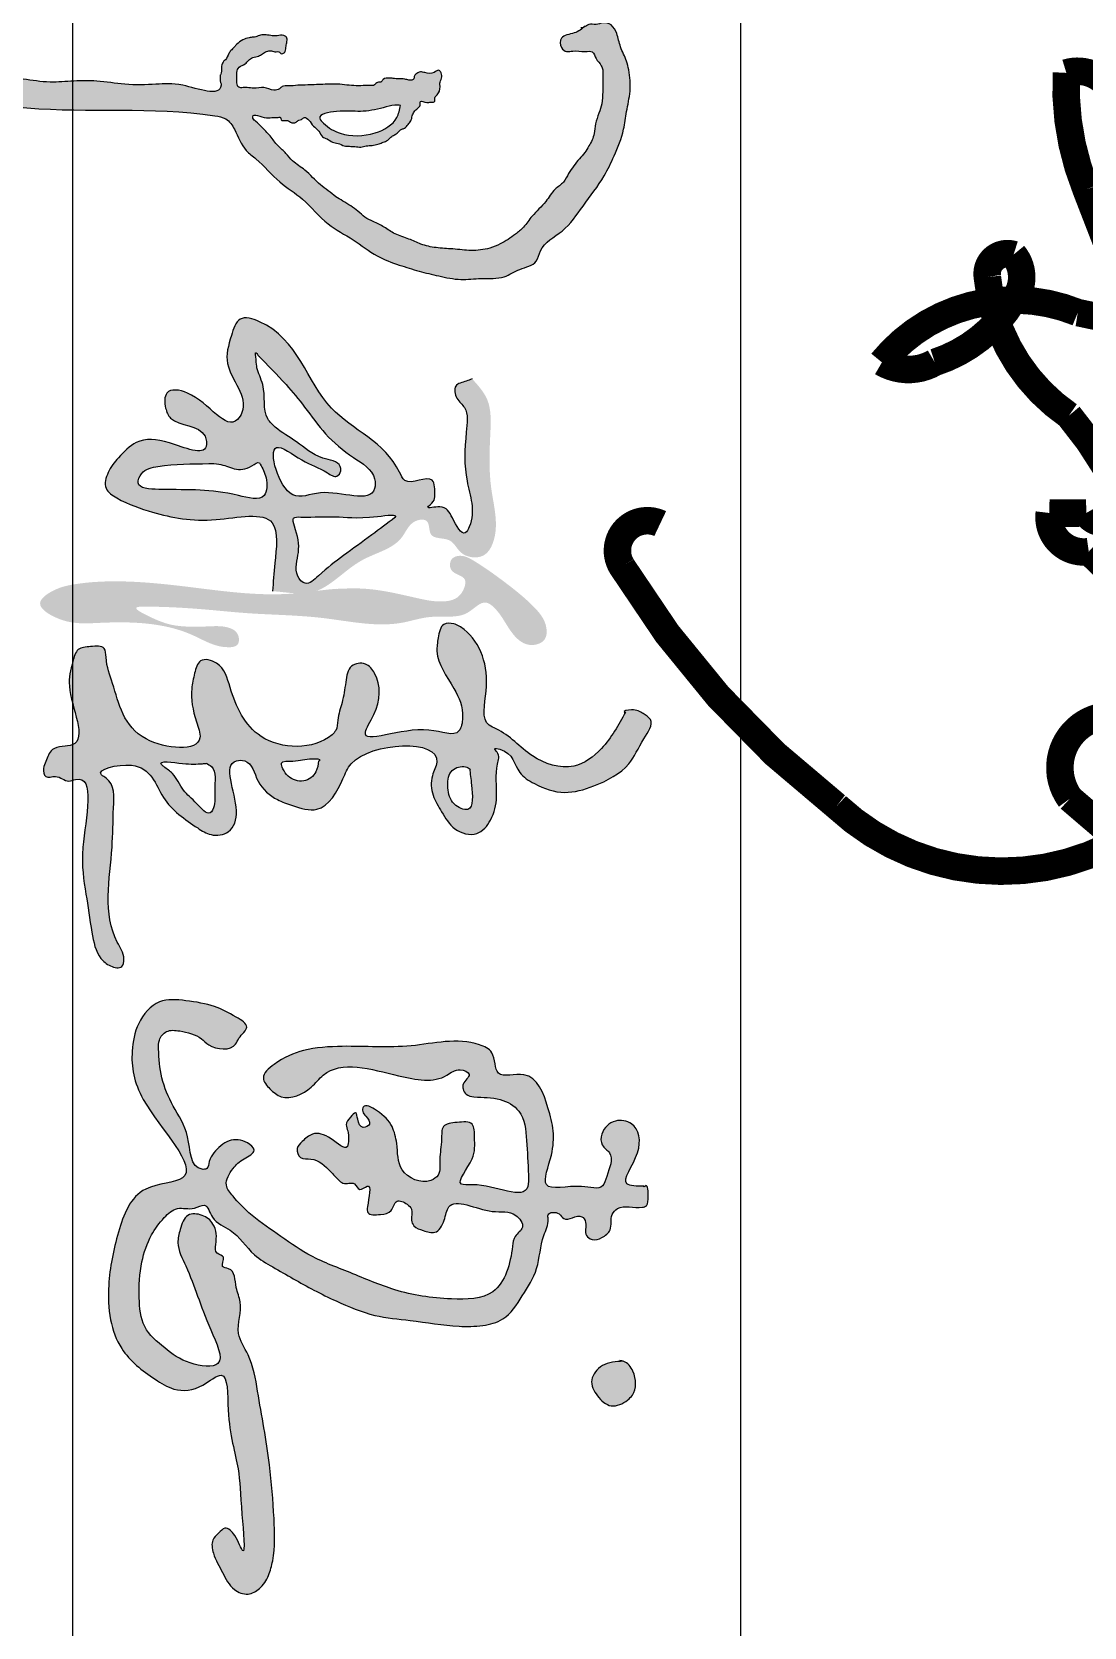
# Model space of a CAD drawing. Extents: x 0 to 2037025, y -2738621 to 0.
# Drawn here: x 963241 to 963793, y -1407620 to -1406785 of the extents above; entities that cross this region are included whole.
import ezdxf

# ---------------------------------------------------------------- set-up
doc = ezdxf.new("R2010")
doc.units = 0
doc.header["$LTSCALE"] = 10
doc.header["$MEASUREMENT"] = 0
doc.layers.add('图框', color=142, linetype='Continuous')

# ---------------------------------------------------------------- blocks, each defined once
blk = doc.blocks.new('图框A0')
at = {"layer": '图框'}
for p, q in [((110900, 9900), (117900, 9900)), ((110900, 9200), (117900, 9200))]:
    blk.add_line(p, q, dxfattribs=at)
blk = doc.blocks.new('zxa')
h = blk.add_hatch(color=3)
edge = h.paths.add_edge_path()
edge.add_spline(control_points=[(42477, 26375), (42475, 26375), (42472, 26375), (42464, 26376), (42430, 26344), (42406, 26528), (42458, 26609), (42579, 26809), (42877, 26592), (43241, 26446), (43481, 25996), (43616, 25527), (43492, 25163), (43277, 24830), (43002, 24820), (42947, 24531), (43046, 24638), (43273, 24552), (43594, 24612), (43945, 24536), (44207, 24315), (44111, 23970), (43853, 23825), (43615, 23676), (43363, 23656), (42810, 23959), (42876, 22633), (43473, 22408), (43896, 22171), (43770, 21764), (43666, 21472), (43459, 21225), (43116, 21161), (43131, 20711), (43712, 21031), (44147, 20892), (44192, 20595), (43988, 20287), (43703, 19867), (43059, 19730), (43267, 18929), (43430, 19256), (43854, 19223), (44567, 19226), (45372, 19059), (45838, 19399), (46047, 19360), (46001, 19172), (45854, 18993), (45471, 18917), (44939, 18843), (44360, 18736), (43261, 19007), (43441, 18571), (43313, 18455), (43392, 18269), (43234, 18242), (43119, 18300), (42908, 18364), (42982, 18956), (42196, 18539), (41812, 18649), (41545, 18716), (41540, 18911), (41513, 19125), (41787, 19124), (42197, 19286), (42920, 19408), (43020, 20553), (42496, 20352), (42200, 20297), (41926, 20362), (41678, 20422), (41767, 20771), (42252, 20887), (42962, 21209), (42987, 22061), (42694, 22361), (42523, 22360), (42305, 22436), (42058, 22475), (41784, 22508), (41745, 22765), (42019, 22979), (42378, 22956), (42987, 22558), (42547, 23490), (42837, 24058), (42431, 24141), (42077, 23986), (41724, 23716), (41415, 23768), (41202, 23805), (41208, 24003), (41430, 24344), (41961, 24531), (42592, 24351), (42750, 24752), (43095, 25026), (43304, 25636), (42942, 26117), (42631, 26287), (42453, 26383)], knot_values=[0, 0, 0, 0, 4.159682, 11.092617, 21.072268, 126.138192, 297.028101, 427.333409, 710.722415, 1120.053689, 1698.42668, 2115.284017, 2555.962797, 2813.900149, 3240.039524, 3311.387281, 3366.977343, 3535.15512, 3994.252747, 4328.164294, 4597.771151, 4908.171047, 5211.955438, 5471.891321, 5742.81975, 5940.373219, 7137.244645, 7374.882502, 7936.049346, 8283.371736, 8507.543554, 8882.996777, 9220.820213, 9335.28628, 10032.933332, 10346.152398, 10589.087566, 10798.531085, 11439.927996, 12072.93123, 12510.628985, 12585.68246, 13014.990702, 13567.252955, 14891.663175, 15148.814642, 15257.520217, 15413.957195, 15584.668756, 15969.910734, 16507.440923, 17164.75666, 18118.003963, 18213.94545, 18411.398065, 18546.676074, 18665.393244, 18764.169978, 18955.291296, 19240.739636, 20059.591136, 20410.058912, 20591.211142, 20769.427723, 20960.913458, 21087.274896, 21461.918503, 22369.877739, 23121.304713, 23349.777831, 23817.068338, 24035.777267, 24227.89383, 24453.226668, 24841.508802, 25649.540784, 26641.501357, 26720.01011, 26868.825647, 27120.831167, 27411.631092, 27648.000337, 27842.703908, 28024.256074, 28602.253475, 28873.759684, 29761.528215, 30181.12147, 30373.546966, 30796.595901, 31370.597206, 31559.543589, 31762.68772, 31898.899833, 32063.958847, 32977.936194, 33457.61148, 33565.134981, 34196.299707, 34791.297589, 35249.902279, 35857.251129, 35857.251129, 35857.251129, 35857.251129], degree=3, periodic=0)
edge = h.paths.add_edge_path(flags=16)
edge.add_spline(control_points=[(43255, 24218), (43249, 24213), (43224, 24189), (43194, 24090), (43268, 23903), (43518, 23896), (43739, 23943), (43889, 24276), (43483, 24236), (43310, 24215), (43239, 24206)], knot_values=[0, 0, 0, 0, 22.378292, 102.460655, 294.147333, 523.864797, 765.623684, 969.796684, 1310.065919, 1545.176802, 1545.176802, 1545.176802, 1545.176802], degree=3, periodic=0)
edge = h.paths.add_edge_path(flags=16)
edge.add_spline(control_points=[(43142, 22094), (43135, 22103), (43102, 22141), (43100, 21975), (43115, 21880), (43143, 21743), (43123, 21550), (43264, 21607), (43378, 21680), (43455, 21893), (43308, 22076), (43183, 22091), (43129, 22097)], knot_values=[0, 0, 0, 0, 27.591125, 127.043142, 269.200329, 409.209264, 568.428982, 646.528434, 774.407701, 1001.163229, 1215.268103, 1373.248206, 1373.248206, 1373.248206, 1373.248206], degree=3, periodic=0)
edge = h.paths.add_edge_path(flags=16)
edge.add_spline(control_points=[(43168, 20529), (43169, 20511), (43176, 20399), (43184, 20259), (43118, 19821), (43240, 19967), (43320, 20096), (43561, 20197), (43690, 20375), (43932, 20571), (43712, 20666), (43517, 20626), (43245, 20682), (43178, 20553), (43164, 20525)], knot_values=[0, 0, 0, 0, 51.867664, 331.353462, 628.389971, 674.820601, 829.502554, 1108.086766, 1374.10569, 1600.000047, 1714.329266, 1935.389292, 2262.997984, 2352.984199, 2352.984199, 2352.984199, 2352.984199], degree=3, periodic=0)
h = blk.add_hatch(color=3)
edge = h.paths.add_edge_path()
edge.add_spline(control_points=[(49069, 26635), (49073, 26636), (49090, 26643), (49043, 26680), (49146, 26708), (49213, 26695), (49345, 26709), (49396, 26519), (49308, 26330), (49492, 26159), (49678, 26212), (49797, 26064), (49836, 25932), (49747, 25792), (49605, 25859), (49426, 25748), (49597, 25539), (49425, 25462), (49429, 25285), (49598, 25321), (49827, 25191), (50226, 25188), (50598, 24945), (50942, 24733), (51032, 24377), (51034, 23941), (50945, 23442), (50898, 22853), (50711, 22411), (50480, 21937), (50258, 21561), (50018, 21136), (49678, 20940), (49581, 20610), (49285, 20536), (49418, 20328), (49340, 20122), (49529, 19913), (49770, 19734), (50162, 19602), (50594, 19581), (51057, 19618), (51343, 19956), (51563, 20249), (51640, 20856), (50838, 20464), (50391, 20354), (49910, 20104), (49669, 20164), (49441, 20236), (49462, 20481), (49575, 20627), (49740, 20678), (49869, 20662), (50024, 20645), (50044, 20819), (50209, 20709), (50219, 20938), (50478, 20920), (50750, 21059), (51106, 20904), (51479, 21173), (52107, 21270), (52865, 21415), (53656, 21478), (54180, 21492), (54515, 21407), (54692, 21296), (54798, 21107), (54707, 20874), (54459, 20756), (54247, 20628), (54018, 20591), (53923, 20696), (53809, 20804), (53960, 20956), (54358, 21091), (53490, 21005), (52975, 20997), (52424, 20805), (51564, 20842), (51916, 20440), (51952, 20103), (51710, 19713), (51424, 19344), (50922, 19165), (50359, 19148), (49739, 19276), (49032, 19527), (49018, 20657), (47993, 19579), (47289, 19459), (46782, 19551), (46444, 19839), (46476, 20260), (46542, 20637), (46671, 20885), (46843, 21170), (46972, 20986), (47185, 20917), (47164, 20606), (46961, 20423), (46906, 20208), (46881, 19973), (47018, 19859), (47250, 19866), (47565, 19888), (47983, 20063), (48330, 20319), (48846, 20298), (48835, 20561), (48706, 20563), (48568, 20655), (48406, 20833), (48419, 21064), (48587, 21256), (48694, 21028), (48819, 20893), (49042, 20761), (49254, 20935), (49489, 21153), (49738, 21528), (50065, 21972), (50275, 22548), (50562, 23200), (50661, 23857), (50648, 24645), (50095, 24793), (49758, 24823), (49651, 25002), (49392, 24818), (49490, 24451), (49177, 23917), (49555, 23864), (49756, 23751), (49691, 23564), (49652, 23433), (49525, 23376), (49404, 23423), (49309, 23326), (49236, 23168), (49444, 23128), (49468, 22965), (49484, 22771), (49292, 22782), (48971, 22863), (49166, 22660), (48984, 22603), (49063, 22455), (48962, 22355), (48830, 22232), (48666, 22064), (48707, 21833), (48541, 21775), (48433, 21881), (48299, 22034), (48371, 22255), (48604, 22507), (48405, 22519), (48312, 22513), (48199, 22466), (48120, 22526), (48010, 22628), (48160, 22642), (48283, 22692), (48206, 22850), (48098, 22768), (48040, 22705), (47902, 22723), (48052, 22980), (48202, 23128), (48517, 23213), (48889, 23184), (49067, 23578), (48905, 23811), (48666, 23775), (48466, 23827), (48199, 23805), (48183, 24036), (48155, 24280), (48449, 24271), (48687, 24305), (49078, 23963), (49009, 24497), (49324, 25040), (48791, 25024), (48469, 25008), (48018, 24971), (47826, 24613), (47836, 24361), (47808, 24156), (47720, 24114), (47614, 24105), (47510, 24270), (47407, 24037), (47646, 23770), (47518, 23094), (47281, 22319), (47752, 21969), (47895, 21635), (47726, 21421), (47540, 21267), (47300, 21546), (47145, 21901), (47099, 22575), (47169, 23385), (46972, 24098), (47195, 24579), (47607, 24538), (47400, 25110), (48049, 25338), (48503, 25434), (49194, 25144), (49019, 25703), (49144, 26064), (48870, 26137), (48636, 26244), (48508, 26035), (48297, 26042), (48123, 26219), (48187, 26565), (48620, 26637), (49073, 26249), (49072, 26544), (49072, 26647)], knot_values=[0, 0, 0, 0, 12.489313, 44.615709, 95.62336, 209.447549, 333.872012, 394.769471, 743.749048, 855.840257, 1070.554928, 1227.906781, 1368.484669, 1464.46761, 1647.718279, 1743.723215, 1996.993567, 2087.886795, 2241.822338, 2302.077155, 2540.774512, 3013.504976, 3444.687792, 3865.043515, 4160.231072, 4491.573963, 5178.739953, 5675.506876, 6253.476198, 6599.098779, 7260.93976, 7567.181329, 8048.720287, 8355.395634, 8556.612325, 8701.655593, 8937.072299, 9161.177495, 9461.517914, 9860.062151, 10364.291566, 10772.444946, 11182.070176, 11595.55679, 11983.586487, 12465.417235, 13422.635599, 13764.752904, 13952.038574, 14177.019085, 14374.187915, 14568.927194, 14709.798871, 14862.675566, 14985.094435, 15090.970402, 15218.89136, 15307.487152, 15589.940266, 15801.491146, 16241.367271, 16568.957286, 17095.332834, 18133.250882, 18886.932044, 19479.123836, 19690.674527, 19914.830473, 20091.227781, 20292.370518, 20580.116299, 20883.080383, 21063.922193, 21192.278211, 21300.904384, 21470.699862, 21707.57335, 22209.918994, 22851.503249, 23684.710251, 24179.010242, 24468.943885, 24874.21884, 25172.227136, 25805.354382, 26236.076551, 26720.848905, 27473.105453, 28187.378383, 28721.505786, 29946.542598, 30639.894914, 31034.149194, 31453.795843, 31819.301451, 32230.595599, 32567.653615, 32769.254709, 32960.556931, 33055.2145, 33432.095328, 33562.735705, 33885.440028, 34069.459472, 34226.00878, 34345.900888, 34753.096601, 35178.238968, 35655.368397, 36149.217571, 36214.197892, 36321.81864, 36457.56674, 36726.02129, 36984.801239, 37121.46043, 37303.916271, 37512.314453, 37759.884782, 37941.215473, 38259.786732, 38752.458188, 39269.951128, 39911.966354, 40581.024817, 41381.736337, 41969.44314, 42661.227041, 42803.970956, 42967.649633, 43156.964771, 43492.355086, 44102.269618, 44299.940454, 44512.576202, 44676.080193, 44822.012304, 44909.727495, 45061.147543, 45153.291955, 45299.780436, 45452.921761, 45610.27155, 45788.535097, 45871.744726, 46157.269025, 46271.045114, 46377.513436, 46538.650862, 46616.476581, 46774.291163, 47105.356977, 47246.941438, 47379.973825, 47499.443559, 47677.969483, 47946.566754, 48196.945938, 48297.13448, 48417.18723, 48506.075159, 48627.654996, 48721.517986, 48812.663615, 48951.973065, 49049.543017, 49171.197158, 49251.134035, 49313.446879, 49505.109035, 49816.057331, 50059.5421, 50435.065273, 50863.480309, 50988.854752, 51207.699826, 51493.100936, 51670.477158, 51871.388862, 52081.798875, 52268.768388, 52571.639872, 52953.687196, 53112.678266, 53881.873783, 54040.965705, 54526.592219, 54950.472584, 55254.357489, 55624.407324, 55738.072551, 55824.148675, 55891.04236, 56048.782353, 56190.860799, 56389.507737, 57066.425683, 58119.36189, 58355.791243, 58794.506982, 58986.924285, 59163.28402, 59407.438301, 59859.816524, 60406.125424, 61367.144835, 62322.527414, 62527.284042, 62826.215801, 63181.289145, 63751.970698, 64415.410277, 64832.610052, 65322.298089, 65615.230939, 65759.495582, 66089.842244, 66239.194931, 66391.661048, 66652.646983, 66881.298369, 67294.4416, 67753.055779, 67998.293897, 67998.293897, 67998.293897, 67998.293897], degree=3, periodic=0)
h = blk.add_hatch(color=3)
edge = h.paths.add_edge_path()
edge.add_spline(control_points=[(51508, 26305), (51511, 26324), (51522, 26405), (51691, 26537), (51935, 26543), (52094, 26384), (52188, 26178), (52010, 25978), (51770, 25865), (51530, 26065), (51521, 26251), (51516, 26353)], knot_values=[0, 0, 0, 0, 56.365459, 244.091839, 576.002338, 672.470868, 914.891067, 1155.236721, 1389.597657, 1637.311422, 1935.069211, 1935.069211, 1935.069211, 1935.069211], degree=3, periodic=0)
h = blk.add_hatch(color=3)
edge = h.paths.add_edge_path()
edge.add_spline(control_points=[(32896, 25762), (32894, 25777), (32888, 25817), (32828, 25874), (32863, 25975), (32808, 26072), (32845, 26204), (32990, 26276), (33171, 26306), (33328, 26398), (33538, 26445), (33778, 26465), (34051, 26397), (34361, 26361), (34660, 26240), (35028, 26066), (35363, 25798), (35748, 25543), (35908, 25201), (36207, 25150), (36249, 24899), (36410, 24677), (36384, 24379), (36424, 24075), (36362, 23785), (36295, 23498), (36206, 23210), (36088, 22885), (35840, 22586), (35643, 22188), (35288, 21916), (35051, 21523), (34780, 21305), (34584, 21032), (34353, 20960), (34151, 20821), (33981, 19803), (34184, 18059), (33690, 16254), (34075, 15381), (34033, 15324), (34070, 15257), (34059, 15166), (34096, 15062), (34071, 14953), (34123, 14850), (34042, 14762), (33935, 14684), (33801, 14691), (33646, 14737), (33665, 14911), (33729, 15060), (33613, 15250), (33618, 15662), (33547, 16064), (33551, 16423), (33553, 16602), (33529, 16824), (33541, 17099), (33528, 17385), (33567, 17675), (33611, 17993), (33668, 18331), (33634, 18674), (33628, 19025), (33697, 19399), (33686, 19820), (33650, 20202), (33874, 20728), (33669, 20736), (33633, 20715), (33592, 20726), (33558, 20719), (33522, 20745), (33475, 20735), (33413, 20745), (33365, 20758), (33328, 20817), (33265, 20831), (33205, 20874), (33168, 20918), (33109, 20965), (33063, 21034), (33035, 21105), (33026, 21167), (33025, 21223), (32990, 21287), (32990, 21368), (33006, 21444), (33008, 21527), (32987, 21596), (33024, 21658), (33090, 21657), (33152, 21639), (33219, 21644), (33255, 21606), (33258, 21565), (33219, 21546), (33236, 21493), (33210, 21439), (33219, 21370), (33256, 21315), (33297, 21256), (33300, 21179), (33345, 21117), (33410, 21070), (33429, 20980), (33521, 20947), (33595, 20957), (33663, 20951), (33739, 20971), (33727, 21043), (33728, 21110), (33746, 21208), (33708, 21337), (33775, 21449), (33760, 21547), (33697, 21594), (33712, 21695), (33693, 21809), (33694, 21982), (33681, 22142), (33684, 22292), (33680, 22404), (33707, 22565), (33701, 22711), (33701, 22827), (33702, 22883), (33645, 22913), (33663, 22974), (33591, 23001), (33597, 23084), (33600, 23150), (33610, 23220), (33602, 23291), (33630, 23357), (33626, 23436), (33570, 23429), (33534, 23463), (33502, 23516), (33527, 23605), (33542, 23694), (33467, 23778), (33535, 23818), (33599, 23821), (33660, 23783), (33741, 23805), (33817, 23773), (33866, 23713), (33941, 23729), (33927, 23658), (33949, 23605), (33891, 23505), (33980, 23524), (34023, 23480), (34060, 23429), (34127, 23404), (34195, 23393), (34243, 23343), (34299, 23312), (34306, 23247), (34355, 23209), (34390, 23157), (34421, 23099), (34478, 23056), (34496, 22986), (34522, 22920), (34539, 22846), (34537, 22764), (34567, 22686), (34550, 22606), (34549, 22529), (34549, 22446), (34500, 22377), (34500, 22284), (34443, 22225), (34423, 22136), (34325, 22111), (34272, 22015), (34192, 21977), (34128, 21903), (34176, 21863), (34182, 21818), (34225, 21781), (34225, 21716), (34179, 21669), (34192, 21622), (34185, 21570), (34134, 21571), (34152, 21515), (34142, 21453), (34172, 21352), (34074, 21167), (34172, 21182), (34210, 21238), (34292, 21315), (34402, 21424), (34542, 21520), (34642, 21643), (34778, 21745), (34886, 21939), (35060, 22074), (35166, 22234), (35252, 22331), (35315, 22441), (35380, 22546), (35453, 22652), (35547, 22741), (35604, 22874), (35675, 23017), (35785, 23169), (35835, 23354), (35926, 23535), (35970, 23744), (35981, 23981), (36014, 24230), (35990, 24459), (35901, 24665), (35801, 24823), (35674, 24976), (35495, 25088), (35348, 25271), (35153, 25376), (35060, 25526), (34929, 25584), (34823, 25662), (34726, 25738), (34640, 25817), (34523, 25889), (34390, 25956), (34227, 25960), (34092, 26013), (33946, 26063), (33808, 26067), (33680, 26067), (33578, 26064), (33491, 26073), (33401, 26044), (33340, 25966), (33208, 25939), (33236, 25790), (33204, 25680), (33238, 25560), (33170, 25466), (32990, 25468), (32986, 25679), (32910, 25775), (32873, 25821)], knot_values=[0, 0, 0, 0, 43.588745, 119.737707, 222.027016, 321.265865, 439.486333, 583.078757, 777.422555, 993.230554, 1117.348826, 1418.932282, 1705.977325, 1956.399921, 2352.468867, 2662.079207, 3176.428662, 3633.456151, 4042.378747, 4198.906135, 4454.57336, 4694.151021, 5017.641786, 5302.65944, 5615.437275, 5896.117053, 6187.455751, 6521.651123, 6923.346746, 7340.244094, 7836.760267, 8232.757221, 8697.95254, 8875.273551, 9216.249783, 9404.224223, 9564.891395, 12189.795861, 14783.155111, 14830.773758, 14891.891792, 14964.088474, 15034.701985, 15161.800491, 15285.081179, 15356.568902, 15479.725346, 15587.490561, 15754.074514, 15867.959921, 16011.46405, 16189.462278, 16344.45347, 16625.737465, 17409.886847, 17569.354333, 17699.827774, 17946.704051, 18236.644978, 18526.585808, 18803.553393, 19111.086158, 19490.513204, 19824.260654, 20143.195625, 20537.027676, 20971.939017, 21349.141218, 21881.960701, 21901.983952, 21943.791925, 21999.857458, 22023.885515, 22041.792792, 22126.271043, 22154.588153, 22233.462862, 22259.095395, 22359.437792, 22408.310978, 22481.912574, 22530.121888, 22633.42694, 22727.121292, 22755.420966, 22819.954045, 22892.10852, 22968.254295, 23057.117057, 23125.153229, 23217.289223, 23260.587389, 23321.188653, 23390.318817, 23463.396236, 23505.95117, 23533.96607, 23570.873822, 23610.895094, 23676.046395, 23744.552391, 23809.094825, 23873.637356, 23956.14643, 24028.310059, 24096.250083, 24193.063845, 24271.938554, 24360.041562, 24416.107094, 24486.038732, 24546.204013, 24602.233813, 24694.630628, 24838.25975, 24983.117453, 25062.135675, 25110.244106, 25201.184333, 25332.704352, 25468.512269, 25712.998342, 25817.05988, 25916.596949, 26048.506089, 26306.437386, 26347.157127, 26402.199925, 26460.155056, 26505.625227, 26553.737733, 26646.02026, 26714.037362, 26759.507437, 26859.147411, 26915.113385, 26989.734716, 27021.747319, 27060.684203, 27131.511506, 27195.497191, 27326.783241, 27399.88387, 27445.146395, 27517.724415, 27593.61154, 27643.616965, 27759.651646, 27814.902852, 27869.978881, 27919.952858, 27974.434338, 28065.936166, 28115.941599, 28171.192806, 28241.951114, 28303.261542, 28378.522063, 28440.923625, 28510.822366, 28553.393142, 28623.501618, 28684.545659, 28743.060612, 28820.962393, 28888.460829, 28950.192809, 29035.124066, 29116.171549, 29193.465062, 29277.41158, 29354.739295, 29425.853875, 29519.717196, 29598.638747, 29688.098095, 29755.785623, 29851.379794, 29956.219488, 30061.859149, 30132.546254, 30181.693647, 30219.376173, 30263.171568, 30343.651328, 30378.479033, 30449.374508, 30479.916399, 30514.607124, 30556.456587, 30611.182817, 30711.029747, 30901.398526, 30920.99227, 30982.516014, 31089.559512, 31265.028802, 31443.581148, 31596.158211, 31735.229773, 31949.034514, 32247.092672, 32385.698737, 32520.638793, 32634.743347, 32765.497452, 32891.179464, 33018.9731, 33149.149032, 33320.641022, 33498.913024, 33706.534375, 33886.697892, 34106.768344, 34339.596424, 34598.848944, 34859.455311, 35017.013037, 35267.167609, 35417.474359, 35611.126412, 35892.576166, 36110.074549, 36260.381298, 36400.261905, 36529.008142, 36656.375387, 36769.286402, 36879.646476, 37066.861137, 37207.54782, 37360.65346, 37499.128962, 37665.461097, 37771.57515, 37884.321404, 37970.538851, 38033.452793, 38156.789948, 38263.713035, 38363.352503, 38535.80539, 38622.22287, 38712.391951, 38845.034419, 39038.286775, 39216.779127, 39216.779127, 39216.779127, 39216.779127], degree=3, periodic=0)
edge = h.paths.add_edge_path(flags=16)
edge.add_spline(control_points=[(33977, 23242), (33975, 23216), (33966, 23133), (34030, 22954), (34079, 22664), (34037, 22425), (34105, 22051), (34284, 22216), (34416, 22452), (34411, 22854), (34221, 23192), (34037, 23230), (33977, 23242)], knot_values=[0, 0, 0, 0, 78.25705, 246.433228, 566.406472, 904.799237, 1155.817325, 1240.758564, 1515.850523, 2001.944641, 2372.997294, 2550.877254, 2550.877254, 2550.877254, 2550.877254], degree=3, periodic=0)
h = blk.add_hatch(color=3)
edge = h.paths.add_edge_path()
edge.add_spline(control_points=[(40725, 22429), (40726, 22405), (40737, 22179), (40870, 21430), (40672, 20218), (40581, 19035), (40722, 18409), (40941, 18110), (41236, 18548), (41195, 19069), (41189, 19739), (41348, 20350), (41572, 20686), (41530, 20998), (41328, 20986), (41240, 20787), (41259, 20510), (41263, 20114), (41184, 19856), (40975, 19454), (40980, 20335), (41085, 20959), (41103, 22209), (41300, 23034), (41096, 23638), (41133, 23952), (41071, 24221), (40856, 24395), (41065, 24644), (41311, 24749), (41557, 24994), (41477, 25282), (41187, 25296), (40908, 25050), (40625, 24689), (40389, 24361), (40247, 24112), (40294, 23931), (40528, 23916), (40543, 24173), (40748, 24132), (40878, 24033), (40925, 23773), (40830, 23339), (40706, 22828), (40726, 22438), (40732, 22305)], knot_values=[0, 0, 0, 0, 72.688462, 678.855544, 2262.007754, 3759.896587, 4075.461961, 4311.829529, 4596.445167, 5212.881359, 6006.255934, 6548.630634, 7085.191105, 7205.212165, 7357.709728, 7523.959243, 7799.931062, 8205.048845, 8629.701502, 8855.789145, 9020.978422, 10480.019812, 11458.761422, 12587.956504, 12967.506053, 13331.015273, 13512.214684, 13799.855916, 13953.798446, 14351.713766, 14659.124038, 14887.578403, 15050.880343, 15426.23614, 15945.610073, 16440.575311, 16650.096301, 16772.768637, 16928.263388, 17163.552141, 17273.674539, 17465.406226, 17632.990451, 18025.15216, 18796.978586, 19193.214097, 19193.214097, 19193.214097, 19193.214097], degree=3, periodic=0)
h = blk.add_hatch(color=3)
edge = h.paths.add_edge_path()
edge.add_spline(control_points=[(37795, 24241), (37807, 24215), (37842, 24142), (37869, 23971), (38085, 24014), (38225, 24199), (38675, 24139), (39208, 24122), (39668, 24307), (40034, 24116), (39725, 23960), (39545, 23865), (39626, 23553), (39516, 23718), (39387, 23721), (39075, 23727), (39326, 23321), (38689, 23072), (38326, 22020), (37137, 21796), (36895, 20968), (37251, 20860), (37682, 20736), (38078, 21155), (38587, 20832), (37985, 20495), (37921, 19938), (38195, 19945), (38479, 20072), (38420, 20505), (38912, 20565), (38643, 19987), (38614, 19580), (38880, 19311), (39079, 19150), (39338, 19083), (39534, 19383), (39701, 19890), (39839, 20559), (39585, 21585), (40335, 21483), (40637, 21462), (40762, 21454)], knot_values=[0, 0, 0, 0, 86.903994, 248.840095, 420.514211, 585.881428, 928.617976, 1611.987579, 2251.604981, 2352.992369, 2628.995652, 2861.282265, 3028.617115, 3137.321926, 3228.481745, 3440.243107, 3819.244183, 3957.574381, 5264.092147, 6834.561027, 7107.725963, 7365.919753, 7762.914036, 8474.008417, 8588.005762, 9377.746212, 9666.140681, 9876.742408, 10033.154344, 10576.610146, 10717.614538, 11233.123817, 11697.50822, 12024.464799, 12276.168209, 12498.913843, 12699.424625, 13235.907225, 14129.9131, 14917.73703, 15479.410543, 15873.204772, 15873.204772, 15873.204772, 15873.204772], degree=3, periodic=0)
edge.add_spline(control_points=[(40762, 21454), (40765, 21495), (40782, 21678), (40848, 22158), (40279, 22595), (40156, 23244), (39773, 23373), (39743, 23662), (40055, 23615), (39991, 23961), (40283, 24068), (40325, 24415), (39907, 24644), (39317, 24466), (38670, 24490), (38100, 24520), (37886, 24324), (37795, 24241)], knot_values=[0, 0, 0, 0, 9.110817, 40.52221, 103.043177, 152.075651, 173.743274, 185.518531, 199.997578, 220.532465, 238.149118, 262.187416, 279.090252, 335.347123, 392.250015, 428.763608, 455.489048, 455.489048, 455.489048, 455.489048], degree=3, periodic=0)
edge = h.paths.add_edge_path(flags=17)
edge.add_spline(control_points=[(39739, 23159), (39737, 23160), (39678, 23221), (39764, 22647), (39704, 22391), (39733, 22010), (39722, 21717), (39965, 21800), (40194, 21852), (40496, 21736), (40708, 21929), (40470, 22172), (40262, 22447), (39993, 22820), (39815, 23057), (39734, 23164)], knot_values=[0, 0, 0, 0, 5.922425, 249.313448, 843.802709, 1321.07527, 1422.937513, 1532.576148, 1905.213661, 2236.259375, 2381.386816, 2594.453636, 3043.242961, 3532.940278, 3936.268253, 3936.268253, 3936.268253, 3936.268253], degree=3, periodic=0)
edge = h.paths.add_edge_path(flags=16)
edge.add_spline(control_points=[(37485, 21270), (37477, 21261), (37462, 21245), (37399, 21207), (37558, 21230), (37672, 21230), (37952, 21382), (38277, 21297), (38527, 21539), (38675, 21820), (38917, 22067), (38944, 22394), (39093, 22416), (39194, 22346), (39038, 22129), (38981, 21894), (38511, 21302), (39597, 21621), (39266, 22215), (39579, 22890), (39080, 22891), (38882, 22541), (38590, 22190), (38203, 21920), (37832, 21612), (37600, 21383), (37465, 21249)], knot_values=[0, 0, 0, 0, 37.646487, 70.918449, 164.10157, 284.64473, 530.89759, 1015.678364, 1166.536717, 1530.088163, 1960.266601, 2233.99098, 2294.262463, 2384.773051, 2525.72965, 2927.368804, 3320.09248, 4016.759819, 4403.475329, 5164.130175, 5297.248836, 5716.019175, 6230.577639, 6704.484186, 7110.8812, 7680.950337, 7680.950337, 7680.950337, 7680.950337], degree=3, periodic=0)
edge = h.paths.add_edge_path(flags=16)
edge.add_spline(control_points=[(39004, 21292), (38991, 21286), (38938, 21263), (39068, 21114), (39072, 20926), (38977, 20735), (38987, 20373), (38979, 20016), (39061, 19634), (39329, 19521), (39357, 20281), (39322, 20624), (39530, 21380), (39176, 21384), (39046, 21315), (38987, 21283)], knot_values=[0, 0, 0, 0, 38.740266, 154.001841, 402.958056, 626.409762, 765.623583, 1478.215256, 1729.767997, 1866.986688, 2169.905697, 3286.084285, 3644.562157, 3892.287106, 4101.066789, 4101.066789, 4101.066789, 4101.066789], degree=3, periodic=0)
at = {"color": 3}
for points in [[(42453, 26383), (42960, 26048), (43206, 25661), (43061, 25084), (42684, 24578), (42635, 24482), (42157, 24439), (41297, 24130), (41218, 23985), (41225, 23849), (41412, 23769), (41600, 23750), (42122, 23989), (42527, 24110), (42713, 24058), (42701, 23639), (42731, 22751), (42486, 22868), (41908, 22880), (41780, 22751), (41809, 22559), (42031, 22477), (42317, 22425), (42562, 22366), (42708, 22337), (42766, 22285), (42790, 21293), (42106, 20861), (41768, 20671), (41735, 20449), (41908, 20366), (42123, 20325), (42586, 20391), (42809, 20440), (42825, 19689), (42049, 19219), (41685, 19128), (41561, 19103), (41536, 18913), (41578, 18740), (41743, 18665), (42090, 18616), (42908, 18657), (42975, 18380), (43142, 18286), (43236, 18255), (43350, 18286), (43350, 18421), (43413, 18609), (43392, 18702), (44339, 18806), (44995, 18848), (45526, 18931), (45891, 19056), (45995, 19191), (46005, 19348), (45901, 19379), (45662, 19285), (44339, 19212), (43788, 19233), (43371, 19129), (43329, 19067), (43194, 19483), (43642, 19930), (44069, 20409), (44162, 20596), (44121, 20836), (43829, 20950), (43132, 20950), (43132, 21065), (43413, 21252), (43673, 21522), (43756, 21731), (43808, 22074), (43381, 22438), (43173, 22553), (43152, 23749), (43340, 23687), (43611, 23697), (43842, 23816), (44081, 24003), (44146, 24307), (43958, 24500), (43635, 24584), (43176, 24597), (43008, 24591), (42963, 24558), (42969, 24630), (43293, 24907), (43450, 25112), (43572, 25535), (43482, 25942), (43173, 26431), (42822, 26642), (42554, 26732), (42471, 26631), (42420, 26468), (42457, 26369), (42466, 26375), (42472, 26375), (42477, 26375)], [(49072, 26647), (49038, 26404), (48604, 26553), (48200, 26468), (48162, 26243), (48344, 26055), (48496, 26061), (48607, 26161), (48935, 26123), (49067, 26064), (49076, 25771), (49050, 25282), (48638, 25349), (47976, 25302), (47515, 24965), (47492, 24611), (47208, 24517), (47096, 24345), (47111, 23390), (47119, 22429), (47178, 21886), (47370, 21476), (47562, 21326), (47713, 21418), (47822, 21577), (47688, 21995), (47521, 22162), (47529, 23215), (47521, 23891), (47445, 24075), (47512, 24201), (47646, 24117), (47713, 24117), (47788, 24159), (47822, 24267), (47863, 24635), (48022, 24894), (48432, 25003), (48917, 25028), (49076, 25020), (49051, 24251), (49042, 24092), (48691, 24242), (48390, 24276), (48206, 24242), (48181, 24033), (48240, 23841), (48415, 23816), (48700, 23791), (48917, 23766), (48992, 23666), (48842, 23265), (48474, 23189), (48240, 23123), (48015, 22907), (47966, 22722), (48028, 22714), (48094, 22759), (48205, 22808), (48250, 22722), (48135, 22644), (48048, 22615), (48106, 22541), (48213, 22483), (48300, 22504), (48419, 22516), (48518, 22500), (48411, 22273), (48345, 22013), (48449, 21868), (48547, 21800), (48672, 21847), (48693, 21987), (48869, 22267), (48983, 22376), (49030, 22438), (49040, 22599), (49118, 22672), (49071, 22776), (49357, 22781), (49440, 22786), (49466, 22962), (49411, 23110), (49283, 23194), (49324, 23334), (49393, 23395), (49545, 23395), (49625, 23430), (49691, 23560), (49716, 23722), (49548, 23851), (49361, 23916), (49423, 24522), (49479, 24853), (49644, 24945), (49773, 24844), (49911, 24807), (50545, 24532), (50646, 23953), (50518, 23162), (50279, 22538), (50021, 21949), (49736, 21518), (49442, 21122), (49212, 20902), (49056, 20810), (48826, 20902), (48688, 21058), (48568, 21196), (48467, 21104), (48440, 20847), (48605, 20635), (48725, 20571), (48826, 20534), (48835, 20470), (48384, 20268), (47952, 20066), (47557, 19909), (47152, 19863), (47033, 19873), (46913, 19974), (46904, 20157), (47014, 20461), (47097, 20562), (47088, 20939), (47005, 20985), (46849, 21095), (46711, 20948), (46564, 20645), (46481, 20242), (46499, 19877), (46800, 19585), (47184, 19493), (47859, 19649), (48955, 20196), (49111, 19685), (49713, 19302), (50453, 19165), (50937, 19192), (51339, 19347), (51768, 19813), (51905, 20077), (51850, 20479), (51713, 20735), (52197, 20835), (53019, 20972), (53658, 21027), (54161, 21036), (53951, 20926), (53850, 20789), (53915, 20702), (54014, 20620), (54195, 20628), (54469, 20756), (54705, 20921), (54768, 21112), (54692, 21271), (54507, 21398), (54304, 21456), (53712, 21475), (52961, 21411), (51936, 21246), (51427, 21112), (51128, 20979), (50689, 21004), (50485, 20947), (50224, 20839), (50192, 20756), (50065, 20769), (50008, 20680), (49887, 20661), (49734, 20667), (49600, 20622), (49479, 20470), (49479, 20273), (49677, 20164), (49861, 20133), (50186, 20241), (51077, 20591), (51548, 20692), (51541, 20304), (51331, 19948), (51032, 19668), (50631, 19592), (50129, 19630), (49753, 19764), (49511, 19942), (49384, 20126), (49378, 20362), (49339, 20502), (49505, 20616), (49686, 20863), (50030, 21201), (50199, 21456), (50523, 22033), (50675, 22343), (50876, 22885), (50947, 23377), (51027, 24059), (51017, 24391), (50926, 24672), (50605, 24943), (50223, 25143), (49762, 25244), (49531, 25304), (49470, 25304), (49459, 25457), (49523, 25522), (49498, 25774), (49577, 25828), (49760, 25838), (49815, 25917), (49790, 26055), (49681, 26169), (49469, 26199), (49385, 26273), (49366, 26621), (49344, 26678), (49222, 26700), (49108, 26696), (49064, 26669), (49079, 26641), (49069, 26635)], [(51516, 26353), (51578, 26062), (51777, 25914), (51999, 25992), (52139, 26187), (52058, 26415), (51988, 26482), (51656, 26489), (51519, 26360), (51508, 26305)], [(32873, 25821), (32966, 25669), (33039, 25490), (33171, 25490), (33225, 25563), (33218, 25649), (33225, 25821), (33231, 25921), (33324, 25974), (33423, 26047), (33483, 26067), (33569, 26067), (33682, 26067), (33788, 26067), (33954, 26053), (34087, 26014), (34233, 25967), (34372, 25947), (34544, 25875), (34637, 25815), (34723, 25742), (34823, 25662), (34929, 25590), (35048, 25517), (35148, 25404), (35320, 25271), (35526, 25079), (35678, 24960), (35778, 24847), (35911, 24635), (35970, 24489), (36003, 24231), (35983, 23972), (35964, 23740), (35914, 23526), (35844, 23360), (35770, 23166), (35678, 23013), (35599, 22861), (35539, 22745), (35456, 22648), (35382, 22547), (35313, 22436), (35253, 22339), (35170, 22233), (35086, 22122), (34881, 21906), (34752, 21735), (34649, 21642), (34543, 21532), (34404, 21419), (34276, 21300), (34202, 21223), (34156, 21181), (34137, 21178), (34150, 21368), (34147, 21468), (34147, 21522), (34147, 21564), (34179, 21577), (34189, 21606), (34192, 21677), (34211, 21706), (34211, 21786), (34185, 21822), (34173, 21857), (34147, 21899), (34182, 21960), (34266, 22025), (34337, 22102), (34417, 22153), (34446, 22215), (34491, 22292), (34508, 22369), (34543, 22456), (34549, 22527), (34553, 22604), (34559, 22688), (34543, 22763), (34536, 22844), (34518, 22927), (34498, 22985), (34473, 23048), (34421, 23107), (34390, 23156), (34354, 23205), (34309, 23259), (34296, 23299), (34244, 23347), (34195, 23385), (34123, 23407), (34067, 23432), (34018, 23483), (33973, 23515), (33923, 23519), (33937, 23610), (33932, 23664), (33928, 23714), (33873, 23723), (33828, 23755), (33719, 23795), (33669, 23791), (33597, 23814), (33525, 23809), (33488, 23782), (33516, 23714), (33520, 23583), (33511, 23519), (33543, 23456), (33574, 23433), (33606, 23429), (33624, 23357), (33611, 23302), (33606, 23203), (33602, 23157), (33597, 23090), (33615, 22999), (33651, 22967), (33656, 22922), (33692, 22877), (33701, 22823), (33701, 22782), (33697, 22524), (33683, 22393), (33683, 22293), (33683, 22189), (33692, 21945), (33697, 21809), (33706, 21678), (33715, 21588), (33746, 21551), (33765, 21474), (33728, 21334), (33737, 21191), (33729, 21099), (33729, 21043), (33725, 20983), (33661, 20955), (33605, 20955), (33517, 20955), (33445, 20987), (33397, 21071), (33349, 21119), (33309, 21179), (33289, 21259), (33257, 21315), (33225, 21371), (33217, 21439), (33229, 21503), (33229, 21543), (33253, 21571), (33253, 21599), (33225, 21631), (33152, 21643), (33084, 21655), (33024, 21647), (33000, 21611), (33004, 21519), (33004, 21451), (32992, 21363), (32996, 21287), (33020, 21219), (33028, 21155), (33032, 21127), (33064, 21039), (33124, 20955), (33160, 20923), (33213, 20871), (33253, 20843), (33341, 20795), (33357, 20775), (33429, 20743), (33457, 20739), (33541, 20731), (33557, 20723), (33581, 20723), (33637, 20723), (33677, 20735), (33697, 20735), (33696, 20202), (33682, 19825), (33682, 19390), (33638, 18998), (33638, 18680), (33652, 18346), (33609, 17969), (33565, 17665), (33536, 17389), (33536, 17099), (33536, 16809), (33551, 16563), (33551, 16433), (33551, 16273), (33611, 15491), (33647, 15212), (33701, 15067), (33669, 14892), (33677, 14749), (33781, 14701), (33947, 14704), (34037, 14763), (34103, 14867), (34086, 14937), (34084, 15060), (34065, 15186), (34062, 15256), (34047, 15327), (34065, 15385), (34053, 15431), (34012, 18024), (34123, 20647), (34167, 20801), (34311, 20923), (34609, 21088), (34725, 21222), (35047, 21557), (35287, 21872), (35632, 22230), (35856, 22582), (36080, 22915), (36207, 23224), (36292, 23502), (36359, 23775), (36408, 24084), (36395, 24369), (36370, 24691), (36268, 24908), (36153, 25137), (36009, 25197), (35732, 25498), (35383, 25792), (34961, 26087), (34684, 26226), (34311, 26358), (34064, 26400), (33781, 26448), (33480, 26430), (33360, 26400), (33161, 26316), (32974, 26262), (32854, 26184), (32824, 26069), (32848, 25973), (32848, 25871), (32886, 25805), (32896, 25762)], [(37795, 24241), (37829, 24161), (37897, 24014), (38068, 24031), (38198, 24134), (38540, 24161), (39223, 24171), (39862, 24202), (39947, 24147), (39739, 23966), (39585, 23792), (39589, 23625), (39510, 23700), (39421, 23720), (39213, 23683), (39216, 23304), (39100, 23229), (38205, 22277), (36998, 21272), (36963, 21001), (37191, 20879), (37584, 20826), (38266, 21027), (38363, 20966), (37995, 20267), (37995, 19978), (38205, 19961), (38345, 20031), (38599, 20511), (38739, 20529), (38690, 20016), (38687, 19551), (38898, 19302), (39104, 19158), (39325, 19129), (39460, 19278), (39657, 19777), (39762, 20665), (39809, 21451), (40370, 21486), (40762, 21454)], [(43239, 24206), (43473, 24234), (43809, 24182), (43734, 23992), (43508, 23905), (43283, 23949), (43211, 24127), (43239, 24202), (43255, 24218)], [(33977, 23242), (34147, 23191), (34361, 22887), (34367, 22401), (34225, 22165), (34158, 22114), (34061, 22346), (34061, 22684), (34010, 23000), (33973, 23164), (33977, 23242)], [(39734, 23164), (39976, 22841), (40265, 22445), (40547, 22097), (40652, 21911), (40551, 21807), (40221, 21815), (39852, 21760), (39743, 21748), (39726, 21848), (39722, 22326), (39718, 22920), (39735, 23163), (39739, 23159)], [(37465, 21249), (37877, 21643), (38190, 21902), (38563, 22195), (38896, 22587), (39195, 22880), (39328, 22880), (39388, 22122), (39415, 21736), (38756, 21510), (38929, 21862), (39109, 22221), (39155, 22354), (39082, 22408), (39022, 22401), (38902, 22155), (38676, 21789), (38470, 21490), (38357, 21390), (37877, 21317), (37644, 21237), (37525, 21224), (37431, 21224), (37458, 21244), (37485, 21270)], [(43129, 22097), (43283, 22060), (43412, 21890), (43346, 21673), (43242, 21599), (43166, 21580), (43134, 21736), (43117, 21875), (43103, 22016), (43122, 22114), (43142, 22094)], [(38987, 21283), (39179, 21363), (39426, 21336), (39426, 20978), (39340, 19865), (39249, 19576), (39121, 19624), (39019, 19854), (38981, 20566), (38987, 20705), (39051, 20919), (39013, 21165), (38971, 21272), (39004, 21292)], [(43164, 20525), (43212, 20601), (43537, 20646), (43758, 20639), (43858, 20584), (43730, 20398), (43540, 20211), (43309, 20056), (43212, 19935), (43181, 19901), (43168, 20197), (43171, 20477), (43168, 20529)]]:
    blk.add_spline(points, degree=3, dxfattribs=at)
blk = doc.blocks.new('A$C30BB0D04')
at = {"const_width": 36}
for points in [[(146.1, 741.9), (38.1, 660.7, 0.314723), (20.2, 605.7, 0.108902), (172.9, 631.5, 0.055449), (600.1, 834.5, 0.108747), (677.5, 911.7, 0.4231), (621.7, 1012.7, 0.201954), (472.4, 996.1, 0.096963), (334, 620.7, 0.257393), (359.1, 406.9, 0.065958), (399.2, 364.2, 0.270252), (399.3, 433.4, 0.17984), (317.5, 536.6, 0.358759), (258.1, 536.6, 0.555126), (287.4, 502.2, 0.221994), (468.9, 609.2, -0.065923), (576, 677.9, -0.897326), (596.4, 631.9, -0.011937), (596.4, 583.3, 0.493453), (647, 635.1, -0.044453), (774.4, 753.3, -0.282672), (833, 770.2, 2.092154)], [(833, 770.2, -0.222135), (844.3, 740.4, -0.043445), (824.7, 665.3, -0.722171), (801.4, 670.2, -0.068884), (843.9, 771.9, -0.134556), (1015.9, 973.4, -0.816391), (1110.4, 805.2, -0.063114), (970.3, 610.5, -1.277593), (919.8, 732.8, -0.407738), (1001.9, 712.4, -0.362658), (980.3, 304.8, -0.091959), (666.5, 23.7, -0.748849), (610.3, 73.8, 4.021847)]]:
    blk.add_lwpolyline(points, format="xyb", dxfattribs=at)
blk = doc.blocks.new('A$C16A05140')
at = {"layer": '图框'}
for p, q in [((-7000, 2800), (0, 2800)), ((-7000, 2800), (0, 2800)), ((-7000, 2100), (0, 2100)), ((-7000, 2100), (0, 2100))]:
    blk.add_line(p, q, dxfattribs=at)
for name, p, xscale, yscale, zscale in [('A$C30BB0D04', (-2029.3, 2656.7), 0.7999999999999994, 0.7999999999999994, 0.7999999999999994), ('zxa', (-4527.4, 700.5), 0.07499999999999994, 0.07499999999999994, 0.07499999999999994)]:
    blk.add_blockref(name, p, dxfattribs=dict(xscale=xscale, yscale=yscale, zscale=zscale))
for name, p, xscale, yscale, zscale in [('A$C30BB0D04', (-2029.3, 2656.7), 0.7999999999999994, 0.7999999999999994, 0.7999999999999994), ('zxa', (-4527.4, 700.5), 0.07499999999999994, 0.07499999999999994, 0.07499999999999994)]:
    blk.add_blockref(name, p, dxfattribs=dict(at, xscale=xscale, yscale=yscale, zscale=zscale))

msp = doc.modelspace()

# ---------------------------------------------------------------- block references
at = {"xscale": 0.5, "yscale": 0.5, "zscale": 0.5, "rotation": 270}
for name, p in [('图框A0', (958662.65, -1348862.92)), ('A$C16A05140', (962212.65, -1407812.92))]:
    msp.add_blockref(name, p, dxfattribs=at)

doc.saveas('drawing.dxf')
